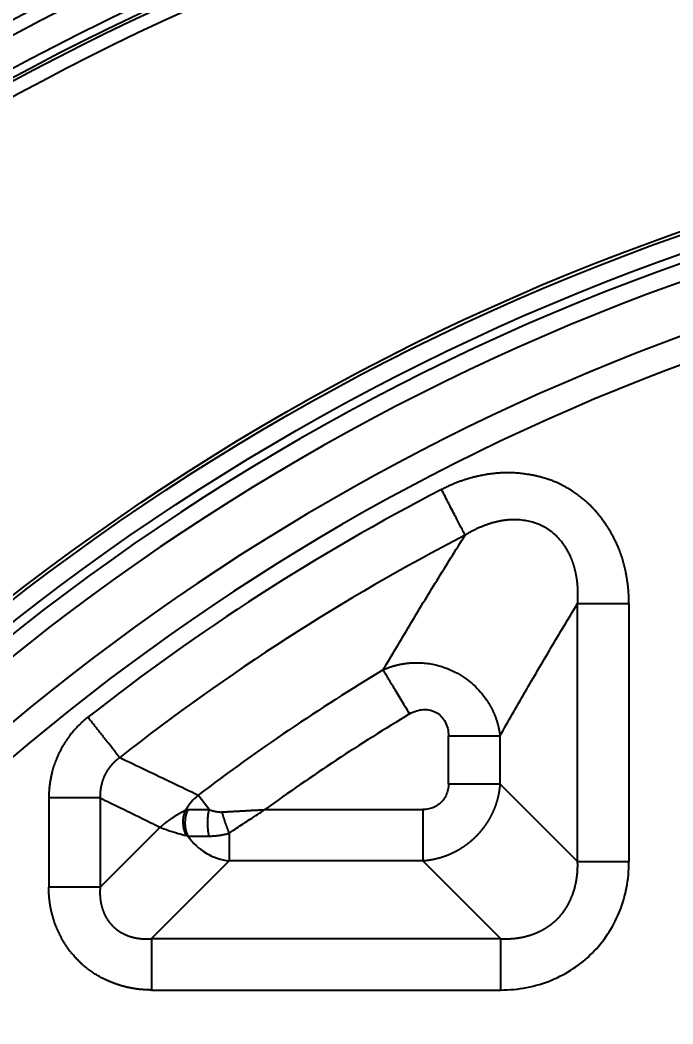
# Model space of a CAD drawing. Header units: millimetres. Extents: x -1286 to 291, y 5350 to 5880.
# Drawn here: x -1106.43 to -1082.28, y 5741.79 to 5778.93 of the extents above; entities that cross this region are included whole.
import ezdxf

# ---------------------------------------------------------------- set-up
doc = ezdxf.new("R2010")
doc.units = ezdxf.units.MM
doc.layers.add('dim', color=82, linetype='Continuous', lineweight=9)
doc.layers.add('粗实线层', color=7, linetype='Continuous', lineweight=35)
doc.dimstyles.new('ISO-25', dxfattribs={"dimscale": 1.5, "dimtxt": 2.5, "dimasz": 2.5, "dimexe": 1.25, "dimexo": 0.625, "dimtad": 1, "dimtxsty": 'Standard', "dimcen": 2.5, "dimadec": 0, "dimazin": 0, "dimtfac": 1, "dimtmove": 0, "dimatfit": 3, "dimfxl": 0, "dimarcsym": 0})

# ---------------------------------------------------------------- blocks, each defined once
blk = doc.blocks.new('*D39')
at = {"layer": 'Defpoints', "color": 0, "lineweight": 18, "transparency": 16777216}
for p in [(-981.514, 5754.075), (-1136.803, 5623.235)]:
    blk.add_point(p, dxfattribs=at)
at = {"layer": 'dim', "color": 0, "lineweight": -2, "transparency": 16777216}
for p, q in [((-931.597, 5796.133), (-979.219, 5756.008)), ((-1136.803, 5623.235), (-981.514, 5754.075)), ((-1139.097, 5621.302), (-1141.391, 5619.369))]:
    blk.add_line(p, q, dxfattribs=at)
at = {"layer": 'dim', "color": 0, "lineweight": 18, "transparency": 16777216}
for points in [[(-979.542, 5756.391), (-978.897, 5755.626), (-981.514, 5754.075)], [(-1139.419, 5621.684), (-1138.775, 5620.92), (-1136.803, 5623.235)]]:
    blk.add_solid(points, dxfattribs=at)
at = {"layer": 'dim', "color": 0, "lineweight": 18, "transparency": 16777216, "insert": (-942.427, 5790.849), "char_height": 3.75, "attachment_point": 5, "rotation": 40.1161}
blk.add_mtext('∅203,06', dxfattribs=at)

msp = doc.modelspace()

# ---------------------------------------------------------------- linework, layer by layer
at = {"layer": '粗实线层', "lineweight": 25}
for p, q in [((-1085.805, 5747.801), (-1085.805, 5757.345)), ((-1083.905, 5757.345), (-1083.905, 5747.8)), ((-1090.579, 5752.45), (-1088.678, 5752.45)), ((-1090.579, 5750.673), (-1090.579, 5752.45)), ((-1088.678, 5752.45), (-1088.678, 5750.673)), ((-1088.678, 5750.673), (-1085.805, 5747.801)), ((-1105.365, 5750.156), (-1105.365, 5746.85)), ((-1103.464, 5750.156), (-1103.464, 5746.85)), ((-1099.432, 5749.723), (-1099.839, 5750.26)), ((-1100.22, 5749.723), (-1099.432, 5749.723)), ((-1097.372, 5749.723), (-1091.529, 5749.723)), ((-1101.245, 5749.07), (-1103.464, 5746.85)), ((-1100.22, 5748.746), (-1099.432, 5748.746)), ((-1098.691, 5748.855), (-1098.691, 5747.823)), ((-1098.691, 5747.823), (-1101.564, 5744.95)), ((-1091.529, 5747.823), (-1098.691, 5747.823)), ((-1091.529, 5747.823), (-1088.656, 5744.95)), ((-1101.564, 5744.95), (-1088.656, 5744.95)), ((-1101.564, 5743.049), (-1088.656, 5743.049))]:
    msp.add_line(p, q, dxfattribs=at)
for radius in [87.342, 87.216, 86.564]:
    msp.add_circle((-1053.128, 5688.655), radius, dxfattribs=at)
for centre, radius, start, end in [((-1059.158, 5688.655), 102.402, 14.30847, 151.42209), ((-1059.158, 5688.655), 102.401, 14.30847, 151.42209), ((-1059.158, 5688.655), 102.032, 6.18953, 168.43129), ((-1059.158, 5688.655), 101.531, 6.18953, 168.40811), ((-1059.158, 5688.655), 100.442, 20.91041, 168.28064), ((-1059.158, 5688.655), 100.141, 20.91041, 168.28065), ((-1059.158, 5688.655), 100.022, 21.11656, 168.26666), ((-1059.158, 5688.655), 99.521, 21.13618, 168.17064), ((-1053.128, 5688.655), 86.224, 90.08059, 179.91941), ((-1053.128, 5688.655), 85.581, 90.90297, 179.09703), ((-1053.128, 5688.655), 83.696, 92.22396, 178.03204), ((-1053.128, 5688.655), 82.706, 92.58039, 177.41961), ((-1053.128, 5688.655), 82.085, 117.34893, 128.22237), ((-1053.128, 5688.655), 80.184, 117.34892, 128.2224), ((-1053.128, 5688.655), 77.311, 121.04541, 127.1705), ((-1053.128, 5688.655), 75.411, 121.04547, 125.92336)]:
    msp.add_arc(centre, radius, start, end, dxfattribs=at)
for centre, major_axis, ratio, start_param, end_param in [((-1098.691, 5748.746), (-0.894, -1.8), 0.933392, 4.278251, 4.634993), ((-1099.456, 5749.234), (0, -1.005), 0.870881, 4.204556, 5.220227), ((-1098.691, 5749.723), (1.421, -1.421), 0.89907, 4.516915, 5.44469)]:
    msp.add_ellipse(centre, major_axis=major_axis, ratio=ratio, start_param=start_param, end_param=end_param, dxfattribs=at)
for points, degree, knots in [([(-1083.905, 5757.345), (-1083.905, 5757.357), (-1083.905, 5757.381), (-1083.905, 5757.418), (-1083.906, 5757.454), (-1083.907, 5757.49), (-1083.907, 5757.526), (-1083.909, 5757.562), (-1083.91, 5757.597), (-1083.912, 5757.633), (-1083.913, 5757.668), (-1083.916, 5757.703), (-1083.918, 5757.738), (-1083.92, 5757.773), (-1083.923, 5757.807), (-1083.926, 5757.842), (-1083.929, 5757.876), (-1083.932, 5757.91), (-1083.935, 5757.944), (-1083.939, 5757.978), (-1083.942, 5758.011), (-1083.946, 5758.045), (-1083.95, 5758.078), (-1083.955, 5758.111), (-1083.959, 5758.144), (-1083.964, 5758.177), (-1083.969, 5758.209), (-1083.974, 5758.242), (-1083.979, 5758.274), (-1083.984, 5758.306), (-1083.99, 5758.338), (-1083.995, 5758.37), (-1084.001, 5758.401), (-1084.007, 5758.432), (-1084.013, 5758.463), (-1084.019, 5758.494), (-1084.037, 5758.578), (-1084.068, 5758.715), (-1084.119, 5758.904), (-1084.177, 5759.093), (-1084.24, 5759.273), (-1084.306, 5759.439), (-1084.37, 5759.586), (-1084.432, 5759.716), (-1084.491, 5759.83), (-1084.539, 5759.92), (-1084.579, 5759.991), (-1084.611, 5760.045), (-1084.639, 5760.092), (-1084.665, 5760.132), (-1084.686, 5760.166), (-1084.719, 5760.216), (-1084.763, 5760.283), (-1084.822, 5760.368), (-1084.89, 5760.461), (-1084.969, 5760.566), (-1085.052, 5760.668), (-1085.142, 5760.774), (-1085.221, 5760.861), (-1085.299, 5760.941), (-1085.359, 5761), (-1085.421, 5761.06), (-1085.486, 5761.119), (-1085.553, 5761.178), (-1085.622, 5761.236), (-1085.694, 5761.293), (-1085.767, 5761.35), (-1085.844, 5761.406), (-1085.922, 5761.46), (-1086.004, 5761.514), (-1086.079, 5761.561), (-1086.15, 5761.603), (-1086.218, 5761.643), (-1086.295, 5761.685), (-1086.381, 5761.729), (-1086.474, 5761.775), (-1086.591, 5761.828), (-1086.721, 5761.881), (-1086.858, 5761.931), (-1086.977, 5761.97), (-1087.074, 5761.999), (-1087.152, 5762.021), (-1087.217, 5762.038), (-1087.28, 5762.054), (-1087.341, 5762.068), (-1087.4, 5762.08), (-1087.457, 5762.092), (-1087.512, 5762.102), (-1087.564, 5762.112), (-1087.615, 5762.12), (-1087.701, 5762.134), (-1087.834, 5762.153), (-1088.029, 5762.173), (-1088.228, 5762.184), (-1088.421, 5762.186), (-1088.596, 5762.181), (-1088.771, 5762.17), (-1088.946, 5762.153), (-1089.12, 5762.129), (-1089.294, 5762.1), (-1089.427, 5762.073), (-1089.521, 5762.052), (-1089.576, 5762.039), (-1089.632, 5762.025), (-1089.689, 5762.01), (-1089.746, 5761.995), (-1089.805, 5761.978), (-1089.864, 5761.961), (-1089.924, 5761.942), (-1089.985, 5761.923), (-1090.047, 5761.903), (-1090.109, 5761.881), (-1090.173, 5761.858), (-1090.237, 5761.835), (-1090.301, 5761.81), (-1090.366, 5761.783), (-1090.432, 5761.756), (-1090.499, 5761.728), (-1090.566, 5761.698), (-1090.633, 5761.667), (-1090.701, 5761.634), (-1090.77, 5761.6), (-1090.816, 5761.577), (-1090.839, 5761.565)], 3, [0, 0, 0, 0, 0.003674, 0.007333, 0.010977, 0.014606, 0.018221, 0.021821, 0.025406, 0.028976, 0.032531, 0.036071, 0.039597, 0.043107, 0.046602, 0.050083, 0.053548, 0.056999, 0.060434, 0.063854, 0.06726, 0.07065, 0.074026, 0.077387, 0.080732, 0.084063, 0.087379, 0.09068, 0.093966, 0.097237, 0.100493, 0.103734, 0.10696, 0.11017, 0.113366, 0.116546, 0.119711, 0.139246, 0.158943, 0.178804, 0.198835, 0.216653, 0.232828, 0.247348, 0.260207, 0.271401, 0.278419, 0.284697, 0.290234, 0.295029, 0.299082, 0.302392, 0.313085, 0.323432, 0.333431, 0.347987, 0.363109, 0.373343, 0.389995, 0.398401, 0.406946, 0.41563, 0.424454, 0.433418, 0.442521, 0.451762, 0.461141, 0.470657, 0.48031, 0.490098, 0.500021, 0.50714, 0.515111, 0.523934, 0.53361, 0.544137, 0.555514, 0.572088, 0.586712, 0.599388, 0.610118, 0.617127, 0.623904, 0.630449, 0.636762, 0.642845, 0.648696, 0.654318, 0.659708, 0.664869, 0.6698, 0.685963, 0.705636, 0.728797, 0.746355, 0.763955, 0.781598, 0.799282, 0.817001, 0.83475, 0.852533, 0.858117, 0.863808, 0.869606, 0.875512, 0.881524, 0.887644, 0.893872, 0.900206, 0.906647, 0.913195, 0.919849, 0.926609, 0.933475, 0.940447, 0.947523, 0.954705, 0.961992, 0.969384, 0.97688, 0.984482, 0.992189, 1, 1, 1, 1]), ([(-1089.966, 5759.877), (-1089.981, 5759.907), (-1090, 5759.944), (-1090.045, 5760.03), (-1090.07, 5760.079), (-1090.127, 5760.19), (-1090.159, 5760.251), (-1090.227, 5760.382), (-1090.264, 5760.453), (-1090.341, 5760.603), (-1090.382, 5760.683), (-1090.468, 5760.847), (-1090.512, 5760.933), (-1090.603, 5761.109), (-1090.649, 5761.199), (-1090.743, 5761.381), (-1090.791, 5761.473), (-1090.839, 5761.565)], 3, [0, 0, 0, 0, 0.125, 0.125, 0.25, 0.25, 0.375, 0.375, 0.5, 0.5, 0.625, 0.625, 0.75, 0.75, 0.875, 0.875, 1, 1, 1, 1]), ([(-1085.805, 5757.345), (-1085.804, 5757.356), (-1085.803, 5757.378), (-1085.801, 5757.411), (-1085.799, 5757.443), (-1085.797, 5757.476), (-1085.795, 5757.508), (-1085.794, 5757.541), (-1085.793, 5757.573), (-1085.793, 5757.605), (-1085.792, 5757.636), (-1085.792, 5757.668), (-1085.792, 5757.699), (-1085.792, 5757.731), (-1085.792, 5757.762), (-1085.793, 5757.793), (-1085.794, 5757.823), (-1085.795, 5757.854), (-1085.796, 5757.884), (-1085.798, 5757.914), (-1085.8, 5757.944), (-1085.802, 5757.974), (-1085.804, 5758.004), (-1085.806, 5758.033), (-1085.809, 5758.062), (-1085.812, 5758.091), (-1085.815, 5758.12), (-1085.818, 5758.148), (-1085.821, 5758.177), (-1085.825, 5758.205), (-1085.829, 5758.233), (-1085.833, 5758.26), (-1085.837, 5758.288), (-1085.841, 5758.315), (-1085.846, 5758.342), (-1085.85, 5758.369), (-1085.855, 5758.395), (-1085.86, 5758.421), (-1085.865, 5758.448), (-1085.871, 5758.473), (-1085.876, 5758.499), (-1085.882, 5758.524), (-1085.887, 5758.549), (-1085.893, 5758.574), (-1085.899, 5758.599), (-1085.905, 5758.623), (-1085.912, 5758.647), (-1085.918, 5758.671), (-1085.925, 5758.694), (-1085.931, 5758.718), (-1085.938, 5758.741), (-1085.945, 5758.763), (-1085.952, 5758.786), (-1085.959, 5758.808), (-1085.966, 5758.83), (-1085.974, 5758.852), (-1085.981, 5758.874), (-1085.988, 5758.895), (-1085.996, 5758.916), (-1086.004, 5758.936), (-1086.011, 5758.957), (-1086.019, 5758.977), (-1086.027, 5758.997), (-1086.035, 5759.016), (-1086.043, 5759.036), (-1086.051, 5759.055), (-1086.059, 5759.074), (-1086.083, 5759.127), (-1086.125, 5759.214), (-1086.188, 5759.331), (-1086.257, 5759.442), (-1086.33, 5759.549), (-1086.408, 5759.65), (-1086.491, 5759.745), (-1086.577, 5759.835), (-1086.667, 5759.918), (-1086.761, 5759.996), (-1086.858, 5760.067), (-1086.986, 5760.15), (-1087.151, 5760.238), (-1087.359, 5760.323), (-1087.579, 5760.387), (-1087.81, 5760.43), (-1088.05, 5760.451), (-1088.226, 5760.449), (-1088.336, 5760.442), (-1088.377, 5760.439), (-1088.42, 5760.434), (-1088.463, 5760.43), (-1088.507, 5760.424), (-1088.552, 5760.418), (-1088.597, 5760.411), (-1088.643, 5760.402), (-1088.69, 5760.394), (-1088.738, 5760.384), (-1088.786, 5760.373), (-1088.835, 5760.362), (-1088.885, 5760.349), (-1088.935, 5760.336), (-1088.986, 5760.321), (-1089.037, 5760.306), (-1089.089, 5760.289), (-1089.141, 5760.272), (-1089.194, 5760.253), (-1089.247, 5760.233), (-1089.301, 5760.213), (-1089.355, 5760.191), (-1089.409, 5760.168), (-1089.464, 5760.144), (-1089.519, 5760.119), (-1089.574, 5760.093), (-1089.63, 5760.065), (-1089.685, 5760.037), (-1089.741, 5760.007), (-1089.797, 5759.977), (-1089.853, 5759.945), (-1089.91, 5759.911), (-1089.947, 5759.889), (-1089.966, 5759.877)], 3, [0, 0, 0, 0, 0.005276, 0.010526, 0.015749, 0.020945, 0.026114, 0.031255, 0.036369, 0.041455, 0.046514, 0.051544, 0.056545, 0.061519, 0.066463, 0.071379, 0.076266, 0.081123, 0.085951, 0.09075, 0.095518, 0.100257, 0.104965, 0.109643, 0.114291, 0.118908, 0.123494, 0.128049, 0.132572, 0.137065, 0.141525, 0.145954, 0.150351, 0.154715, 0.159048, 0.163348, 0.167615, 0.171849, 0.176051, 0.18022, 0.184355, 0.188457, 0.192525, 0.196559, 0.20056, 0.204527, 0.208459, 0.212358, 0.216221, 0.220051, 0.223846, 0.227606, 0.231331, 0.235021, 0.238676, 0.242296, 0.24588, 0.249429, 0.252943, 0.256421, 0.259864, 0.26327, 0.266641, 0.269976, 0.273275, 0.276538, 0.279766, 0.282957, 0.304118, 0.324956, 0.345481, 0.365705, 0.385639, 0.405298, 0.424695, 0.443846, 0.462768, 0.48148, 0.500004, 0.533999, 0.568759, 0.604397, 0.64101, 0.678679, 0.717472, 0.723902, 0.730473, 0.737186, 0.744039, 0.751033, 0.758165, 0.765437, 0.772848, 0.780396, 0.78808, 0.7959, 0.803856, 0.811945, 0.820167, 0.828521, 0.837006, 0.84562, 0.854362, 0.863232, 0.872227, 0.881347, 0.89059, 0.899955, 0.909441, 0.919045, 0.928767, 0.938606, 0.948559, 0.958626, 0.968805, 0.979095, 0.989493, 1, 1, 1, 1]), ([(-1092.999, 5754.892), (-1092.675, 5755.445), (-1092.019, 5756.55), (-1091.009, 5758.21), (-1090.316, 5759.321), (-1089.966, 5759.877)], 3, [0, 0, 0, 0, 0.333331, 0.666666, 1, 1, 1, 1]), ([(-1092.999, 5754.892), (-1092.992, 5754.896), (-1092.977, 5754.903), (-1092.954, 5754.913), (-1092.931, 5754.923), (-1092.909, 5754.932), (-1092.886, 5754.941), (-1092.863, 5754.951), (-1092.841, 5754.96), (-1092.818, 5754.968), (-1092.795, 5754.977), (-1092.772, 5754.985), (-1092.75, 5754.993), (-1092.727, 5755.001), (-1092.704, 5755.009), (-1092.681, 5755.016), (-1092.659, 5755.023), (-1092.636, 5755.03), (-1092.613, 5755.037), (-1092.59, 5755.044), (-1092.568, 5755.05), (-1092.545, 5755.056), (-1092.522, 5755.062), (-1092.5, 5755.068), (-1092.477, 5755.074), (-1092.455, 5755.079), (-1092.432, 5755.084), (-1092.41, 5755.089), (-1092.388, 5755.094), (-1092.365, 5755.099), (-1092.343, 5755.103), (-1092.321, 5755.107), (-1092.299, 5755.111), (-1092.277, 5755.115), (-1092.255, 5755.119), (-1092.233, 5755.123), (-1092.212, 5755.126), (-1092.19, 5755.129), (-1092.169, 5755.132), (-1092.147, 5755.135), (-1092.126, 5755.138), (-1092.105, 5755.14), (-1092.084, 5755.142), (-1092.063, 5755.145), (-1092.042, 5755.147), (-1092.021, 5755.148), (-1092.001, 5755.15), (-1091.98, 5755.152), (-1091.96, 5755.153), (-1091.94, 5755.154), (-1091.919, 5755.155), (-1091.899, 5755.156), (-1091.88, 5755.157), (-1091.86, 5755.158), (-1091.841, 5755.159), (-1091.821, 5755.159), (-1091.802, 5755.159), (-1091.783, 5755.159), (-1091.764, 5755.16), (-1091.745, 5755.16), (-1091.727, 5755.159), (-1091.708, 5755.159), (-1091.69, 5755.159), (-1091.672, 5755.158), (-1091.654, 5755.158), (-1091.636, 5755.157), (-1091.619, 5755.156), (-1091.526, 5755.152), (-1091.358, 5755.136), (-1091.117, 5755.094), (-1090.881, 5755.034), (-1090.653, 5754.956), (-1090.435, 5754.863), (-1090.191, 5754.738), (-1089.926, 5754.567), (-1089.647, 5754.34), (-1089.392, 5754.078), (-1089.236, 5753.875), (-1089.155, 5753.754), (-1089.135, 5753.723), (-1089.115, 5753.692), (-1089.096, 5753.66), (-1089.076, 5753.628), (-1089.057, 5753.595), (-1089.037, 5753.56), (-1089.018, 5753.526), (-1088.999, 5753.49), (-1088.98, 5753.454), (-1088.962, 5753.417), (-1088.944, 5753.379), (-1088.926, 5753.34), (-1088.909, 5753.301), (-1088.891, 5753.261), (-1088.875, 5753.221), (-1088.858, 5753.18), (-1088.843, 5753.138), (-1088.827, 5753.096), (-1088.812, 5753.053), (-1088.798, 5753.009), (-1088.784, 5752.965), (-1088.771, 5752.921), (-1088.759, 5752.875), (-1088.747, 5752.83), (-1088.736, 5752.784), (-1088.725, 5752.737), (-1088.716, 5752.69), (-1088.707, 5752.643), (-1088.698, 5752.595), (-1088.691, 5752.547), (-1088.684, 5752.499), (-1088.68, 5752.466), (-1088.678, 5752.45)], 3, [0, 0, 0, 0, 0.004428, 0.008845, 0.013251, 0.017646, 0.022029, 0.026399, 0.030757, 0.035101, 0.039432, 0.04375, 0.048053, 0.052341, 0.056614, 0.060872, 0.065115, 0.069341, 0.07355, 0.077743, 0.081919, 0.086077, 0.090217, 0.094338, 0.098441, 0.102525, 0.10659, 0.110634, 0.114659, 0.118664, 0.122647, 0.12661, 0.130551, 0.13447, 0.138367, 0.142242, 0.146094, 0.149924, 0.15373, 0.157512, 0.16127, 0.165004, 0.168714, 0.172399, 0.176058, 0.179693, 0.183301, 0.186884, 0.190441, 0.193971, 0.197474, 0.200951, 0.2044, 0.207822, 0.211216, 0.214583, 0.217921, 0.22123, 0.224511, 0.227764, 0.230987, 0.234181, 0.237345, 0.24048, 0.243585, 0.24666, 0.249704, 0.252718, 0.295001, 0.337049, 0.378712, 0.419846, 0.460316, 0.499999, 0.559739, 0.62116, 0.683816, 0.747213, 0.753359, 0.75962, 0.765995, 0.772482, 0.779079, 0.785785, 0.792599, 0.799517, 0.806538, 0.813661, 0.820883, 0.828202, 0.835616, 0.843123, 0.85072, 0.858405, 0.866176, 0.87403, 0.881965, 0.889978, 0.898066, 0.906227, 0.914458, 0.922756, 0.931119, 0.939544, 0.948027, 0.956567, 0.965159, 0.973802, 0.982491, 0.991225, 1, 1, 1, 1]), ([(-1092.019, 5753.264), (-1092.073, 5753.353), (-1092.126, 5753.442), (-1092.232, 5753.618), (-1092.284, 5753.705), (-1092.386, 5753.874), (-1092.436, 5753.956), (-1092.531, 5754.115), (-1092.577, 5754.192), (-1092.665, 5754.337), (-1092.706, 5754.405), (-1092.782, 5754.532), (-1092.818, 5754.591), (-1092.882, 5754.697), (-1092.91, 5754.745), (-1092.96, 5754.828), (-1092.982, 5754.864), (-1092.999, 5754.892)], 3, [0, 0, 0, 0, 0.125, 0.125, 0.25, 0.25, 0.375, 0.375, 0.5, 0.5, 0.625, 0.625, 0.75, 0.75, 0.875, 0.875, 1, 1, 1, 1]), ([(-1103.915, 5753.142), (-1103.925, 5753.135), (-1103.947, 5753.117), (-1103.986, 5753.086), (-1104.03, 5753.05), (-1104.074, 5753.012), (-1104.11, 5752.98), (-1104.138, 5752.953), (-1104.163, 5752.93), (-1104.183, 5752.91), (-1104.202, 5752.892), (-1104.22, 5752.874), (-1104.244, 5752.85), (-1104.3, 5752.795), (-1104.384, 5752.706), (-1104.495, 5752.579), (-1104.593, 5752.457), (-1104.675, 5752.345), (-1104.74, 5752.249), (-1104.8, 5752.155), (-1104.854, 5752.064), (-1104.898, 5751.984), (-1104.943, 5751.901), (-1104.987, 5751.814), (-1105.034, 5751.714), (-1105.076, 5751.618), (-1105.115, 5751.519), (-1105.152, 5751.419), (-1105.185, 5751.321), (-1105.215, 5751.225), (-1105.245, 5751.115), (-1105.274, 5750.992), (-1105.297, 5750.878), (-1105.313, 5750.791), (-1105.323, 5750.726), (-1105.332, 5750.662), (-1105.34, 5750.598), (-1105.347, 5750.535), (-1105.352, 5750.471), (-1105.357, 5750.408), (-1105.36, 5750.345), (-1105.363, 5750.282), (-1105.364, 5750.219), (-1105.365, 5750.177), (-1105.365, 5750.156)], 3, [0, 0, 0, 0, 0.010566, 0.024988, 0.043269, 0.06062, 0.075281, 0.085119, 0.094955, 0.104791, 0.109964, 0.117473, 0.127317, 0.139499, 0.185931, 0.234785, 0.286064, 0.322632, 0.356309, 0.387091, 0.420345, 0.448, 0.466823, 0.502816, 0.533053, 0.56357, 0.594366, 0.625438, 0.656785, 0.685002, 0.713211, 0.756091, 0.79562, 0.814604, 0.833509, 0.852333, 0.871077, 0.889739, 0.90832, 0.926819, 0.945237, 0.963573, 0.981827, 1, 1, 1, 1]), ([(-1102.74, 5751.649), (-1102.745, 5751.645), (-1102.756, 5751.638), (-1102.772, 5751.625), (-1102.789, 5751.613), (-1102.805, 5751.601), (-1102.821, 5751.588), (-1102.836, 5751.575), (-1102.852, 5751.562), (-1102.868, 5751.549), (-1102.883, 5751.536), (-1102.898, 5751.522), (-1102.913, 5751.509), (-1102.928, 5751.495), (-1102.943, 5751.481), (-1102.957, 5751.467), (-1102.972, 5751.452), (-1102.986, 5751.438), (-1103, 5751.423), (-1103.014, 5751.408), (-1103.028, 5751.393), (-1103.041, 5751.378), (-1103.055, 5751.362), (-1103.068, 5751.347), (-1103.081, 5751.331), (-1103.094, 5751.315), (-1103.106, 5751.299), (-1103.119, 5751.283), (-1103.131, 5751.267), (-1103.143, 5751.25), (-1103.155, 5751.234), (-1103.167, 5751.217), (-1103.178, 5751.2), (-1103.189, 5751.183), (-1103.2, 5751.166), (-1103.211, 5751.148), (-1103.222, 5751.131), (-1103.232, 5751.113), (-1103.243, 5751.096), (-1103.253, 5751.078), (-1103.262, 5751.06), (-1103.272, 5751.042), (-1103.281, 5751.024), (-1103.29, 5751.005), (-1103.299, 5750.987), (-1103.308, 5750.968), (-1103.317, 5750.95), (-1103.325, 5750.931), (-1103.333, 5750.912), (-1103.341, 5750.894), (-1103.348, 5750.875), (-1103.356, 5750.855), (-1103.363, 5750.836), (-1103.37, 5750.817), (-1103.376, 5750.798), (-1103.383, 5750.778), (-1103.389, 5750.759), (-1103.395, 5750.739), (-1103.4, 5750.72), (-1103.406, 5750.7), (-1103.411, 5750.68), (-1103.416, 5750.661), (-1103.421, 5750.641), (-1103.425, 5750.621), (-1103.43, 5750.601), (-1103.434, 5750.581), (-1103.438, 5750.561), (-1103.441, 5750.541), (-1103.445, 5750.521), (-1103.448, 5750.501), (-1103.45, 5750.481), (-1103.453, 5750.46), (-1103.455, 5750.44), (-1103.458, 5750.42), (-1103.46, 5750.4), (-1103.461, 5750.379), (-1103.463, 5750.359), (-1103.464, 5750.339), (-1103.465, 5750.319), (-1103.466, 5750.298), (-1103.466, 5750.278), (-1103.466, 5750.258), (-1103.466, 5750.237), (-1103.466, 5750.217), (-1103.466, 5750.197), (-1103.465, 5750.177), (-1103.465, 5750.163), (-1103.464, 5750.156)], 3, [0, 0, 0, 0, 0.011791, 0.023579, 0.035365, 0.047149, 0.05893, 0.07071, 0.082487, 0.094263, 0.106038, 0.117811, 0.129583, 0.141353, 0.153123, 0.164892, 0.17666, 0.188427, 0.200194, 0.21196, 0.223725, 0.23549, 0.247255, 0.259019, 0.270783, 0.282547, 0.29431, 0.306073, 0.317837, 0.3296, 0.341363, 0.353125, 0.364888, 0.376651, 0.388413, 0.400176, 0.411938, 0.4237, 0.435462, 0.447224, 0.458986, 0.470748, 0.48251, 0.494271, 0.506033, 0.517794, 0.529555, 0.541315, 0.553076, 0.564836, 0.576596, 0.588356, 0.600115, 0.611875, 0.623634, 0.635392, 0.647151, 0.658909, 0.670667, 0.682425, 0.694183, 0.70594, 0.717697, 0.729455, 0.741212, 0.752969, 0.764726, 0.776483, 0.78824, 0.799998, 0.811755, 0.823513, 0.835272, 0.847031, 0.85879, 0.870551, 0.882312, 0.894074, 0.905837, 0.917602, 0.929367, 0.941135, 0.952904, 0.964675, 0.976447, 0.988223, 1, 1, 1, 1]), ([(-1088.678, 5750.673), (-1088.679, 5750.664), (-1088.68, 5750.646), (-1088.682, 5750.62), (-1088.685, 5750.593), (-1088.688, 5750.566), (-1088.691, 5750.539), (-1088.694, 5750.512), (-1088.697, 5750.485), (-1088.701, 5750.458), (-1088.705, 5750.431), (-1088.709, 5750.405), (-1088.713, 5750.378), (-1088.718, 5750.351), (-1088.723, 5750.324), (-1088.728, 5750.298), (-1088.733, 5750.271), (-1088.739, 5750.245), (-1088.745, 5750.218), (-1088.751, 5750.192), (-1088.757, 5750.165), (-1088.764, 5750.139), (-1088.771, 5750.113), (-1088.778, 5750.086), (-1088.785, 5750.06), (-1088.793, 5750.034), (-1088.801, 5750.008), (-1088.809, 5749.982), (-1088.817, 5749.956), (-1088.825, 5749.93), (-1088.834, 5749.904), (-1088.843, 5749.879), (-1088.852, 5749.853), (-1088.861, 5749.828), (-1088.871, 5749.802), (-1088.881, 5749.777), (-1088.891, 5749.751), (-1088.901, 5749.726), (-1088.912, 5749.701), (-1088.923, 5749.676), (-1088.934, 5749.651), (-1088.945, 5749.626), (-1088.956, 5749.601), (-1088.968, 5749.577), (-1088.98, 5749.552), (-1088.992, 5749.527), (-1089.004, 5749.503), (-1089.017, 5749.479), (-1089.03, 5749.455), (-1089.043, 5749.431), (-1089.056, 5749.407), (-1089.069, 5749.383), (-1089.083, 5749.359), (-1089.097, 5749.336), (-1089.111, 5749.312), (-1089.125, 5749.289), (-1089.14, 5749.265), (-1089.154, 5749.242), (-1089.169, 5749.219), (-1089.184, 5749.197), (-1089.199, 5749.174), (-1089.215, 5749.151), (-1089.231, 5749.129), (-1089.246, 5749.106), (-1089.263, 5749.084), (-1089.279, 5749.062), (-1089.295, 5749.04), (-1089.312, 5749.019), (-1089.329, 5748.997), (-1089.346, 5748.975), (-1089.363, 5748.954), (-1089.38, 5748.933), (-1089.398, 5748.912), (-1089.416, 5748.891), (-1089.434, 5748.87), (-1089.452, 5748.85), (-1089.47, 5748.829), (-1089.489, 5748.809), (-1089.508, 5748.789), (-1089.526, 5748.769), (-1089.545, 5748.75), (-1089.565, 5748.73), (-1089.584, 5748.711), (-1089.604, 5748.691), (-1089.623, 5748.672), (-1089.643, 5748.653), (-1089.663, 5748.635), (-1089.684, 5748.616), (-1089.704, 5748.598), (-1089.724, 5748.58), (-1089.745, 5748.562), (-1089.766, 5748.544), (-1089.787, 5748.526), (-1089.808, 5748.509), (-1089.829, 5748.491), (-1089.851, 5748.474), (-1089.873, 5748.458), (-1089.894, 5748.441), (-1089.916, 5748.424), (-1089.938, 5748.408), (-1089.96, 5748.392), (-1089.983, 5748.376), (-1090.005, 5748.36), (-1090.028, 5748.345), (-1090.051, 5748.33), (-1090.073, 5748.315), (-1090.096, 5748.3), (-1090.12, 5748.285), (-1090.143, 5748.27), (-1090.166, 5748.256), (-1090.19, 5748.242), (-1090.213, 5748.228), (-1090.237, 5748.215), (-1090.261, 5748.201), (-1090.285, 5748.188), (-1090.309, 5748.175), (-1090.333, 5748.162), (-1090.357, 5748.15), (-1090.382, 5748.137), (-1090.406, 5748.125), (-1090.431, 5748.113), (-1090.455, 5748.102), (-1090.48, 5748.09), (-1090.505, 5748.079), (-1090.53, 5748.068), (-1090.555, 5748.057), (-1090.58, 5748.046), (-1090.606, 5748.036), (-1090.631, 5748.026), (-1090.656, 5748.016), (-1090.682, 5748.006), (-1090.708, 5747.997), (-1090.733, 5747.988), (-1090.759, 5747.979), (-1090.785, 5747.97), (-1090.811, 5747.962), (-1090.837, 5747.953), (-1090.863, 5747.945), (-1090.889, 5747.937), (-1090.915, 5747.93), (-1090.941, 5747.923), (-1090.967, 5747.915), (-1090.994, 5747.909), (-1091.02, 5747.902), (-1091.047, 5747.896), (-1091.073, 5747.89), (-1091.1, 5747.884), (-1091.126, 5747.878), (-1091.153, 5747.873), (-1091.179, 5747.867), (-1091.206, 5747.863), (-1091.233, 5747.858), (-1091.26, 5747.853), (-1091.287, 5747.849), (-1091.313, 5747.845), (-1091.34, 5747.842), (-1091.367, 5747.838), (-1091.394, 5747.835), (-1091.421, 5747.832), (-1091.448, 5747.829), (-1091.475, 5747.827), (-1091.502, 5747.825), (-1091.52, 5747.823), (-1091.529, 5747.823)], 3, [0, 0, 0, 0, 0.006229, 0.012458, 0.018686, 0.024913, 0.031139, 0.037364, 0.043589, 0.049813, 0.056036, 0.062258, 0.06848, 0.074701, 0.080921, 0.087141, 0.09336, 0.099578, 0.105795, 0.112012, 0.118229, 0.124444, 0.130659, 0.136874, 0.143088, 0.149301, 0.155514, 0.161726, 0.167937, 0.174148, 0.180359, 0.186569, 0.192778, 0.198988, 0.205196, 0.211404, 0.217612, 0.223819, 0.230026, 0.236232, 0.242438, 0.248644, 0.254849, 0.261054, 0.267258, 0.273462, 0.279666, 0.285869, 0.292072, 0.298275, 0.304478, 0.31068, 0.316882, 0.323083, 0.329285, 0.335486, 0.341687, 0.347888, 0.354088, 0.360289, 0.366489, 0.372689, 0.378888, 0.385088, 0.391288, 0.397487, 0.403686, 0.409886, 0.416085, 0.422284, 0.428483, 0.434681, 0.44088, 0.447079, 0.453278, 0.459477, 0.465675, 0.471874, 0.478073, 0.484272, 0.49047, 0.496669, 0.502868, 0.509067, 0.515267, 0.521466, 0.527665, 0.533865, 0.540064, 0.546264, 0.552464, 0.558664, 0.564864, 0.571065, 0.577265, 0.583466, 0.589667, 0.595869, 0.60207, 0.608272, 0.614474, 0.620676, 0.626879, 0.633082, 0.639285, 0.645489, 0.651693, 0.657897, 0.664102, 0.670307, 0.676512, 0.682718, 0.688924, 0.695131, 0.701338, 0.707546, 0.713754, 0.719962, 0.726171, 0.73238, 0.73859, 0.7448, 0.751011, 0.757223, 0.763435, 0.769647, 0.77586, 0.782074, 0.788288, 0.794503, 0.800718, 0.806934, 0.813151, 0.819368, 0.825586, 0.831805, 0.838024, 0.844244, 0.850465, 0.856686, 0.862909, 0.869131, 0.875355, 0.881579, 0.887804, 0.89403, 0.900257, 0.906484, 0.912713, 0.918942, 0.925172, 0.931403, 0.937634, 0.943867, 0.9501, 0.956334, 0.96257, 0.968806, 0.975043, 0.981281, 0.987519, 0.993759, 1, 1, 1, 1]), ([(-1090.579, 5750.673), (-1090.475, 5750.673), (-1090.371, 5750.673), (-1090.166, 5750.673), (-1090.065, 5750.673), (-1089.867, 5750.673), (-1089.771, 5750.673), (-1089.585, 5750.673), (-1089.496, 5750.673), (-1089.327, 5750.673), (-1089.247, 5750.673), (-1089.099, 5750.673), (-1089.03, 5750.673), (-1088.906, 5750.673), (-1088.851, 5750.673), (-1088.753, 5750.673), (-1088.712, 5750.673), (-1088.678, 5750.673)], 3, [0, 0, 0, 0, 0.125, 0.125, 0.25, 0.25, 0.375, 0.375, 0.5, 0.5, 0.625, 0.625, 0.75, 0.75, 0.875, 0.875, 1, 1, 1, 1]), ([(-1103.464, 5750.156), (-1103.498, 5750.156), (-1103.539, 5750.156), (-1103.636, 5750.156), (-1103.692, 5750.156), (-1103.816, 5750.156), (-1103.885, 5750.156), (-1104.033, 5750.156), (-1104.113, 5750.156), (-1104.282, 5750.156), (-1104.371, 5750.156), (-1104.557, 5750.156), (-1104.653, 5750.156), (-1104.851, 5750.156), (-1104.952, 5750.156), (-1105.157, 5750.156), (-1105.261, 5750.156), (-1105.365, 5750.156)], 3, [0, 0, 0, 0, 0.125, 0.125, 0.25, 0.25, 0.375, 0.375, 0.5, 0.5, 0.625, 0.625, 0.75, 0.75, 0.875, 0.875, 1, 1, 1, 1]), ([(-1101.245, 5749.07), (-1101.239, 5749.075), (-1101.228, 5749.085), (-1101.211, 5749.1), (-1101.194, 5749.116), (-1101.176, 5749.131), (-1101.158, 5749.147), (-1101.14, 5749.162), (-1101.122, 5749.178), (-1101.103, 5749.193), (-1101.084, 5749.209), (-1101.065, 5749.224), (-1101.045, 5749.24), (-1101.025, 5749.255), (-1101.005, 5749.271), (-1100.985, 5749.286), (-1100.964, 5749.302), (-1100.943, 5749.317), (-1100.922, 5749.333), (-1100.9, 5749.348), (-1100.878, 5749.364), (-1100.856, 5749.379), (-1100.834, 5749.394), (-1100.806, 5749.413), (-1100.772, 5749.436), (-1100.732, 5749.462), (-1100.691, 5749.488), (-1100.649, 5749.514), (-1100.607, 5749.54), (-1100.565, 5749.566), (-1100.521, 5749.592), (-1100.478, 5749.617), (-1100.433, 5749.643), (-1100.388, 5749.668), (-1100.343, 5749.693), (-1100.312, 5749.709), (-1100.297, 5749.717)], 3, [0, 0, 0, 0, 0.023466, 0.046956, 0.07047, 0.094007, 0.117567, 0.141149, 0.164755, 0.188383, 0.212032, 0.235704, 0.259396, 0.28311, 0.306845, 0.3306, 0.354376, 0.378171, 0.401986, 0.42582, 0.449673, 0.473544, 0.497434, 0.521342, 0.562559, 0.603537, 0.644277, 0.684777, 0.725036, 0.765053, 0.804826, 0.844356, 0.883639, 0.922675, 0.961462, 1, 1, 1, 1]), ([(-1100.297, 5749.717), (-1100.294, 5749.718), (-1100.287, 5749.719), (-1100.277, 5749.72), (-1100.266, 5749.721), (-1100.256, 5749.722), (-1100.244, 5749.723), (-1100.232, 5749.723), (-1100.224, 5749.723), (-1100.22, 5749.723)], 3, [0, 0, 0, 0, 0.132398, 0.268283, 0.407656, 0.550515, 0.69686, 0.846689, 1, 1, 1, 1]), ([(-1099.432, 5748.746), (-1099.449, 5748.82), (-1099.463, 5748.9), (-1099.481, 5749.064), (-1099.485, 5749.149), (-1099.485, 5749.32), (-1099.481, 5749.405), (-1099.463, 5749.569), (-1099.449, 5749.649), (-1099.432, 5749.723)], 3, [0, 0, 0, 0, 0.25, 0.25, 0.5, 0.5, 0.75, 0.75, 1, 1, 1, 1]), ([(-1099.432, 5749.723), (-1099.427, 5749.721), (-1099.416, 5749.718), (-1099.4, 5749.712), (-1099.385, 5749.707), (-1099.369, 5749.702), (-1099.353, 5749.697), (-1099.338, 5749.693), (-1099.322, 5749.688), (-1099.307, 5749.684), (-1099.292, 5749.68), (-1099.276, 5749.676), (-1099.261, 5749.672), (-1099.246, 5749.668), (-1099.231, 5749.664), (-1099.216, 5749.661), (-1099.201, 5749.658), (-1099.187, 5749.655), (-1099.172, 5749.652), (-1099.157, 5749.65), (-1099.143, 5749.647), (-1099.129, 5749.645), (-1099.114, 5749.643), (-1099.1, 5749.641), (-1099.086, 5749.64), (-1099.072, 5749.639), (-1099.058, 5749.637), (-1099.045, 5749.636), (-1099.031, 5749.636), (-1099.017, 5749.635), (-1099.004, 5749.635), (-1098.991, 5749.635), (-1098.977, 5749.635), (-1098.964, 5749.636), (-1098.956, 5749.636), (-1098.951, 5749.636)], 3, [0, 0, 0, 0, 0.036654, 0.072869, 0.108647, 0.143992, 0.178907, 0.213395, 0.247459, 0.281104, 0.314333, 0.34715, 0.37956, 0.411565, 0.443172, 0.474384, 0.505206, 0.535643, 0.565701, 0.595384, 0.624698, 0.653648, 0.682242, 0.710484, 0.738382, 0.765942, 0.793171, 0.820076, 0.846664, 0.872944, 0.898923, 0.924609, 0.950011, 0.975139, 1, 1, 1, 1]), ([(-1098.951, 5749.636), (-1098.939, 5749.637), (-1098.915, 5749.638), (-1098.878, 5749.64), (-1098.841, 5749.643), (-1098.804, 5749.645), (-1098.766, 5749.647), (-1098.727, 5749.649), (-1098.688, 5749.651), (-1098.648, 5749.654), (-1098.608, 5749.656), (-1098.568, 5749.658), (-1098.527, 5749.66), (-1098.486, 5749.663), (-1098.444, 5749.665), (-1098.401, 5749.667), (-1098.359, 5749.67), (-1098.315, 5749.672), (-1098.268, 5749.675), (-1098.215, 5749.678), (-1098.157, 5749.681), (-1098.097, 5749.684), (-1098.035, 5749.688), (-1097.97, 5749.691), (-1097.903, 5749.695), (-1097.834, 5749.699), (-1097.762, 5749.703), (-1097.688, 5749.707), (-1097.613, 5749.711), (-1097.534, 5749.715), (-1097.454, 5749.719), (-1097.4, 5749.722), (-1097.372, 5749.723)], 3, [0, 0, 0, 0, 0.023435, 0.047136, 0.071103, 0.095336, 0.119834, 0.144599, 0.16963, 0.194927, 0.220489, 0.246317, 0.272411, 0.298771, 0.325396, 0.352287, 0.379444, 0.406866, 0.434553, 0.469774, 0.506379, 0.544366, 0.583735, 0.624484, 0.666612, 0.710118, 0.755, 0.801256, 0.848886, 0.897888, 0.94826, 1, 1, 1, 1]), ([(-1098.691, 5748.855), (-1098.602, 5748.915), (-1098.345, 5749.086), (-1097.906, 5749.376), (-1097.554, 5749.605), (-1097.372, 5749.723)], 3, [0, 0, 0, 0, 0.207969, 0.591554, 1, 1, 1, 1]), ([(-1098.691, 5748.855), (-1098.715, 5748.915), (-1098.74, 5748.978), (-1098.788, 5749.109), (-1098.812, 5749.177), (-1098.858, 5749.313), (-1098.879, 5749.382), (-1098.918, 5749.513), (-1098.936, 5749.577), (-1098.951, 5749.636)], 3, [0, 0, 0, 0, 0.25, 0.25, 0.5, 0.5, 0.75, 0.75, 1, 1, 1, 1]), ([(-1101.245, 5749.07), (-1101.152, 5749.031), (-1100.95, 5748.955), (-1100.619, 5748.853), (-1100.381, 5748.79), (-1100.273, 5748.764)], 3, [0, 0, 0, 0, 0.380026, 0.736846, 1, 1, 1, 1]), ([(-1099.432, 5748.746), (-1099.425, 5748.746), (-1099.412, 5748.746), (-1099.392, 5748.746), (-1099.373, 5748.746), (-1099.353, 5748.747), (-1099.335, 5748.747), (-1099.317, 5748.748), (-1099.299, 5748.749), (-1099.281, 5748.75), (-1099.265, 5748.751), (-1099.248, 5748.752), (-1099.232, 5748.753), (-1099.217, 5748.754), (-1099.202, 5748.755), (-1099.187, 5748.756), (-1099.173, 5748.758), (-1099.159, 5748.759), (-1099.146, 5748.761), (-1099.134, 5748.762), (-1099.122, 5748.763), (-1099.11, 5748.765), (-1099.099, 5748.766), (-1099.088, 5748.768), (-1099.078, 5748.769), (-1099.069, 5748.77), (-1099.06, 5748.772), (-1099.052, 5748.773), (-1099.044, 5748.774), (-1099.036, 5748.775), (-1099.029, 5748.776), (-1099.023, 5748.777), (-1099.017, 5748.778), (-1099.012, 5748.779), (-1099.008, 5748.78), (-1099.003, 5748.781), (-1098.992, 5748.783), (-1098.972, 5748.786), (-1098.944, 5748.791), (-1098.915, 5748.797), (-1098.885, 5748.803), (-1098.855, 5748.81), (-1098.824, 5748.817), (-1098.791, 5748.825), (-1098.758, 5748.834), (-1098.725, 5748.844), (-1098.702, 5748.852), (-1098.691, 5748.855)], 3, [0, 0, 0, 0, 0.028299, 0.055953, 0.082958, 0.109312, 0.135012, 0.160055, 0.184439, 0.208159, 0.231213, 0.253599, 0.275313, 0.296351, 0.316712, 0.336391, 0.355387, 0.373695, 0.391313, 0.408238, 0.424465, 0.439993, 0.454817, 0.468936, 0.482348, 0.495049, 0.507037, 0.518312, 0.528869, 0.538709, 0.547829, 0.556228, 0.563904, 0.570856, 0.577083, 0.582584, 0.587359, 0.623631, 0.660975, 0.699404, 0.738929, 0.779567, 0.821335, 0.864254, 0.908342, 0.953593, 1, 1, 1, 1]), ([(-1088.656, 5744.95), (-1088.647, 5744.949), (-1088.629, 5744.948), (-1088.602, 5744.947), (-1088.576, 5744.946), (-1088.549, 5744.945), (-1088.522, 5744.944), (-1088.496, 5744.944), (-1088.469, 5744.944), (-1088.443, 5744.944), (-1088.416, 5744.944), (-1088.39, 5744.944), (-1088.364, 5744.945), (-1088.338, 5744.946), (-1088.312, 5744.947), (-1088.286, 5744.948), (-1088.26, 5744.95), (-1088.234, 5744.952), (-1088.208, 5744.954), (-1088.183, 5744.956), (-1088.157, 5744.958), (-1088.132, 5744.961), (-1088.107, 5744.963), (-1088.081, 5744.966), (-1088.056, 5744.97), (-1088.031, 5744.973), (-1088.006, 5744.977), (-1087.981, 5744.98), (-1087.956, 5744.984), (-1087.932, 5744.989), (-1087.907, 5744.993), (-1087.883, 5744.998), (-1087.858, 5745.002), (-1087.834, 5745.007), (-1087.81, 5745.013), (-1087.786, 5745.018), (-1087.762, 5745.023), (-1087.738, 5745.029), (-1087.714, 5745.035), (-1087.691, 5745.041), (-1087.667, 5745.048), (-1087.644, 5745.054), (-1087.621, 5745.061), (-1087.598, 5745.068), (-1087.574, 5745.075), (-1087.552, 5745.082), (-1087.529, 5745.09), (-1087.506, 5745.097), (-1087.484, 5745.105), (-1087.461, 5745.113), (-1087.439, 5745.121), (-1087.417, 5745.13), (-1087.394, 5745.138), (-1087.373, 5745.147), (-1087.351, 5745.156), (-1087.329, 5745.165), (-1087.307, 5745.174), (-1087.286, 5745.184), (-1087.265, 5745.193), (-1087.244, 5745.203), (-1087.223, 5745.213), (-1087.202, 5745.223), (-1087.181, 5745.233), (-1087.16, 5745.244), (-1087.14, 5745.254), (-1087.119, 5745.265), (-1087.099, 5745.276), (-1087.079, 5745.287), (-1087.059, 5745.298), (-1087.039, 5745.31), (-1087.02, 5745.321), (-1087, 5745.333), (-1086.981, 5745.345), (-1086.962, 5745.357), (-1086.943, 5745.369), (-1086.924, 5745.381), (-1086.905, 5745.394), (-1086.886, 5745.407), (-1086.868, 5745.419), (-1086.849, 5745.432), (-1086.831, 5745.445), (-1086.813, 5745.459), (-1086.795, 5745.472), (-1086.777, 5745.486), (-1086.76, 5745.499), (-1086.742, 5745.513), (-1086.725, 5745.527), (-1086.708, 5745.541), (-1086.691, 5745.555), (-1086.674, 5745.57), (-1086.657, 5745.584), (-1086.641, 5745.599), (-1086.624, 5745.614), (-1086.608, 5745.629), (-1086.592, 5745.644), (-1086.576, 5745.659), (-1086.561, 5745.674), (-1086.542, 5745.692), (-1086.522, 5745.713), (-1086.499, 5745.737), (-1086.476, 5745.762), (-1086.454, 5745.787), (-1086.431, 5745.813), (-1086.409, 5745.839), (-1086.387, 5745.866), (-1086.365, 5745.894), (-1086.343, 5745.922), (-1086.322, 5745.951), (-1086.301, 5745.981), (-1086.28, 5746.011), (-1086.259, 5746.042), (-1086.239, 5746.074), (-1086.218, 5746.106), (-1086.199, 5746.139), (-1086.179, 5746.172), (-1086.16, 5746.206), (-1086.141, 5746.241), (-1086.122, 5746.277), (-1086.104, 5746.313), (-1086.086, 5746.35), (-1086.069, 5746.387), (-1086.052, 5746.425), (-1086.035, 5746.464), (-1086.019, 5746.503), (-1086.003, 5746.543), (-1085.988, 5746.584), (-1085.973, 5746.625), (-1085.959, 5746.667), (-1085.945, 5746.71), (-1085.932, 5746.753), (-1085.919, 5746.797), (-1085.907, 5746.842), (-1085.895, 5746.887), (-1085.884, 5746.933), (-1085.874, 5746.979), (-1085.864, 5747.026), (-1085.855, 5747.074), (-1085.847, 5747.122), (-1085.839, 5747.171), (-1085.832, 5747.221), (-1085.825, 5747.271), (-1085.82, 5747.321), (-1085.815, 5747.372), (-1085.811, 5747.424), (-1085.808, 5747.476), (-1085.805, 5747.529), (-1085.803, 5747.582), (-1085.803, 5747.636), (-1085.803, 5747.691), (-1085.803, 5747.745), (-1085.805, 5747.782), (-1085.805, 5747.801)], 3, [0, 0, 0, 0, 0.005906, 0.011793, 0.017663, 0.023515, 0.029348, 0.035164, 0.040962, 0.046743, 0.052506, 0.058252, 0.06398, 0.069691, 0.075385, 0.081063, 0.086723, 0.092366, 0.097993, 0.103603, 0.109197, 0.114775, 0.120336, 0.125881, 0.13141, 0.136924, 0.142421, 0.147903, 0.153369, 0.15882, 0.164256, 0.169676, 0.175082, 0.180472, 0.185848, 0.191209, 0.196555, 0.201887, 0.207205, 0.212508, 0.217798, 0.223073, 0.228335, 0.233583, 0.238818, 0.244039, 0.249247, 0.254442, 0.259624, 0.264793, 0.269949, 0.275093, 0.280224, 0.285343, 0.29045, 0.295546, 0.300629, 0.3057, 0.31076, 0.315809, 0.320846, 0.325873, 0.330888, 0.335893, 0.340887, 0.34587, 0.350843, 0.355806, 0.360759, 0.365703, 0.370636, 0.37556, 0.380475, 0.38538, 0.390277, 0.395164, 0.400043, 0.404914, 0.409776, 0.41463, 0.419475, 0.424313, 0.429144, 0.433966, 0.438782, 0.44359, 0.448391, 0.453186, 0.457974, 0.462755, 0.46753, 0.472299, 0.477062, 0.481819, 0.486571, 0.491317, 0.496058, 0.500794, 0.507877, 0.515035, 0.522269, 0.52958, 0.53697, 0.544439, 0.551989, 0.559621, 0.567335, 0.575134, 0.583017, 0.590986, 0.599042, 0.607185, 0.615417, 0.623738, 0.632149, 0.64065, 0.649244, 0.657929, 0.666708, 0.67558, 0.684547, 0.693608, 0.702766, 0.712019, 0.721369, 0.730817, 0.740362, 0.750006, 0.759749, 0.769592, 0.779534, 0.789577, 0.79972, 0.809965, 0.820312, 0.83076, 0.841312, 0.851966, 0.862723, 0.873585, 0.88455, 0.89562, 0.906795, 0.918074, 0.929459, 0.94095, 0.952547, 0.96425, 0.97606, 0.987976, 1, 1, 1, 1]), ([(-1085.805, 5747.8), (-1085.772, 5747.8), (-1085.73, 5747.8), (-1085.633, 5747.8), (-1085.577, 5747.8), (-1085.453, 5747.8), (-1085.385, 5747.8), (-1085.236, 5747.8), (-1085.157, 5747.8), (-1084.988, 5747.8), (-1084.898, 5747.8), (-1084.713, 5747.8), (-1084.616, 5747.8), (-1084.419, 5747.8), (-1084.317, 5747.8), (-1084.112, 5747.8), (-1084.009, 5747.8), (-1083.905, 5747.8)], 3, [0, 0, 0, 0, 0.125, 0.125, 0.25, 0.25, 0.375, 0.375, 0.5, 0.5, 0.625, 0.625, 0.75, 0.75, 0.875, 0.875, 1, 1, 1, 1]), ([(-1101.564, 5743.049), (-1101.954, 5743.049), (-1102.333, 5743.123), (-1102.706, 5743.196), (-1103.055, 5743.337), (-1103.401, 5743.477), (-1104.018, 5743.883), (-1104.533, 5744.398), (-1104.736, 5744.706), (-1104.938, 5745.013), (-1105.219, 5745.707), (-1105.291, 5746.08), (-1105.365, 5746.459), (-1105.365, 5746.85)], 2, [0, 0, 0, 0.125, 0.125, 0.25, 0.25, 0.375, 0.5, 0.625, 0.625, 0.75, 0.875, 0.875, 1, 1, 1]), ([(-1103.464, 5746.85), (-1103.465, 5746.842), (-1103.466, 5746.826), (-1103.468, 5746.803), (-1103.469, 5746.779), (-1103.471, 5746.755), (-1103.472, 5746.732), (-1103.472, 5746.708), (-1103.473, 5746.685), (-1103.473, 5746.661), (-1103.473, 5746.638), (-1103.473, 5746.615), (-1103.472, 5746.592), (-1103.471, 5746.569), (-1103.47, 5746.547), (-1103.469, 5746.524), (-1103.468, 5746.501), (-1103.466, 5746.479), (-1103.464, 5746.457), (-1103.462, 5746.435), (-1103.459, 5746.413), (-1103.457, 5746.391), (-1103.454, 5746.369), (-1103.451, 5746.347), (-1103.447, 5746.326), (-1103.444, 5746.304), (-1103.44, 5746.283), (-1103.436, 5746.262), (-1103.432, 5746.241), (-1103.427, 5746.22), (-1103.423, 5746.199), (-1103.418, 5746.178), (-1103.413, 5746.158), (-1103.407, 5746.138), (-1103.402, 5746.117), (-1103.396, 5746.097), (-1103.39, 5746.078), (-1103.384, 5746.058), (-1103.378, 5746.038), (-1103.371, 5746.019), (-1103.364, 5745.999), (-1103.357, 5745.98), (-1103.35, 5745.961), (-1103.343, 5745.942), (-1103.335, 5745.924), (-1103.327, 5745.905), (-1103.319, 5745.887), (-1103.311, 5745.869), (-1103.303, 5745.851), (-1103.294, 5745.833), (-1103.286, 5745.815), (-1103.277, 5745.798), (-1103.268, 5745.78), (-1103.258, 5745.763), (-1103.249, 5745.746), (-1103.239, 5745.729), (-1103.23, 5745.712), (-1103.22, 5745.696), (-1103.209, 5745.679), (-1103.199, 5745.663), (-1103.189, 5745.647), (-1103.178, 5745.631), (-1103.167, 5745.616), (-1103.156, 5745.6), (-1103.145, 5745.585), (-1103.134, 5745.57), (-1103.122, 5745.555), (-1103.111, 5745.54), (-1103.099, 5745.525), (-1103.087, 5745.511), (-1103.075, 5745.497), (-1103.062, 5745.483), (-1103.05, 5745.469), (-1103.038, 5745.455), (-1103.025, 5745.441), (-1103.012, 5745.428), (-1102.995, 5745.411), (-1102.974, 5745.391), (-1102.949, 5745.367), (-1102.923, 5745.344), (-1102.896, 5745.321), (-1102.869, 5745.299), (-1102.841, 5745.277), (-1102.812, 5745.256), (-1102.783, 5745.236), (-1102.753, 5745.216), (-1102.722, 5745.197), (-1102.691, 5745.178), (-1102.66, 5745.16), (-1102.627, 5745.143), (-1102.595, 5745.126), (-1102.561, 5745.11), (-1102.527, 5745.095), (-1102.493, 5745.08), (-1102.457, 5745.066), (-1102.422, 5745.052), (-1102.386, 5745.04), (-1102.349, 5745.028), (-1102.312, 5745.016), (-1102.274, 5745.006), (-1102.236, 5744.996), (-1102.197, 5744.987), (-1102.158, 5744.979), (-1102.118, 5744.971), (-1102.078, 5744.965), (-1102.037, 5744.959), (-1101.996, 5744.954), (-1101.954, 5744.95), (-1101.912, 5744.946), (-1101.87, 5744.944), (-1101.827, 5744.942), (-1101.784, 5744.941), (-1101.741, 5744.941), (-1101.697, 5744.942), (-1101.653, 5744.944), (-1101.608, 5744.946), (-1101.579, 5744.948), (-1101.564, 5744.95)], 3, [0, 0, 0, 0, 0.007841, 0.015642, 0.023405, 0.031128, 0.038813, 0.04646, 0.054068, 0.061639, 0.069172, 0.076668, 0.084127, 0.091549, 0.098934, 0.106283, 0.113597, 0.120874, 0.128117, 0.135324, 0.142496, 0.149634, 0.156737, 0.163807, 0.170844, 0.177847, 0.184817, 0.191754, 0.19866, 0.205533, 0.212375, 0.219186, 0.225966, 0.232715, 0.239434, 0.246124, 0.252784, 0.259415, 0.266017, 0.272591, 0.279138, 0.285657, 0.292149, 0.298614, 0.305053, 0.311466, 0.317854, 0.324217, 0.330556, 0.33687, 0.343161, 0.349428, 0.355673, 0.361896, 0.368096, 0.374276, 0.380434, 0.386573, 0.392691, 0.39879, 0.40487, 0.410932, 0.416975, 0.423001, 0.429011, 0.435004, 0.440981, 0.446943, 0.45289, 0.458822, 0.464741, 0.470647, 0.47654, 0.482421, 0.488291, 0.494149, 0.499997, 0.510967, 0.521977, 0.533028, 0.544125, 0.555272, 0.566471, 0.577727, 0.589043, 0.600421, 0.611867, 0.623382, 0.634969, 0.646633, 0.658376, 0.6702, 0.68211, 0.694108, 0.706196, 0.718378, 0.730656, 0.743032, 0.75551, 0.768092, 0.78078, 0.793576, 0.806484, 0.819504, 0.83264, 0.845894, 0.859267, 0.872762, 0.886381, 0.900125, 0.913996, 0.927997, 0.942129, 0.956393, 0.970792, 0.985327, 1, 1, 1, 1]), ([(-1101.564, 5744.95), (-1101.564, 5744.918), (-1101.564, 5744.879), (-1101.564, 5744.788), (-1101.564, 5744.737), (-1101.564, 5744.621), (-1101.564, 5744.558), (-1101.564, 5744.421), (-1101.564, 5744.347), (-1101.564, 5744.191), (-1101.564, 5744.108), (-1101.564, 5743.936), (-1101.564, 5743.846), (-1101.564, 5743.662), (-1101.564, 5743.567), (-1101.564, 5743.375), (-1101.564, 5743.277), (-1101.564, 5743.179)], 3, [0, 0, 0, 0, 0.125, 0.125, 0.25, 0.25, 0.375, 0.375, 0.5, 0.5, 0.625, 0.625, 0.75, 0.75, 0.875, 0.875, 1, 1, 1, 1])]:
    msp.add_open_spline(points, degree=degree, knots=knots, dxfattribs=at)
for points in [[(-1088.678, 5752.45), (-1088.372, 5752.992), (-1087.751, 5754.076), (-1086.795, 5755.706), (-1086.138, 5756.798), (-1085.805, 5757.345)], [(-1092.019, 5753.264), (-1091.937, 5753.314), (-1091.77, 5753.389), (-1091.51, 5753.438), (-1091.26, 5753.416), (-1091.033, 5753.329), (-1090.84, 5753.179), (-1090.693, 5752.976), (-1090.6, 5752.728), (-1090.579, 5752.546), (-1090.579, 5752.45)], [(-1102.74, 5751.649), (-1102.412, 5751.494), (-1101.761, 5751.185), (-1100.794, 5750.722), (-1100.156, 5750.414), (-1099.839, 5750.26)], [(-1090.579, 5750.673), (-1090.579, 5750.599), (-1090.594, 5750.454), (-1090.664, 5750.249), (-1090.775, 5750.069), (-1090.924, 5749.92), (-1091.105, 5749.808), (-1091.31, 5749.739), (-1091.454, 5749.723), (-1091.529, 5749.723)], [(-1103.464, 5750.156), (-1103.215, 5750.035), (-1102.717, 5749.793), (-1101.977, 5749.431), (-1101.488, 5749.19), (-1101.245, 5749.07)], [(-1100.273, 5748.764), (-1100.264, 5748.762), (-1100.247, 5748.756), (-1100.229, 5748.75), (-1100.22, 5748.746)], [(-1088.656, 5743.049), (-1088.321, 5743.049), (-1087.674, 5743.112), (-1086.756, 5743.387), (-1085.947, 5743.817), (-1085.246, 5744.391), (-1084.673, 5745.091), (-1084.242, 5745.9), (-1083.967, 5746.819), (-1083.905, 5747.465), (-1083.905, 5747.8)], [(-1101.564, 5743.179), (-1101.564, 5743.136), (-1101.564, 5743.093), (-1101.564, 5743.049)]]:
    msp.add_open_spline(points, degree=3, dxfattribs=at)
for points, weights in [([(-1085.805, 5757.345), (-1085.516, 5757.345), (-1084.793, 5757.345), (-1083.905, 5757.345)], [1.10246179054, 0.965843093125, 0.965846069885, 1.10247072082]), ([(-1102.74, 5751.649), (-1102.919, 5751.877), (-1103.366, 5752.445), (-1103.915, 5753.142)], [1.10246705325, 0.965843505482, 0.965844315589, 1.10246948357]), ([(-1100.273, 5748.764), (-1100.428, 5749.069), (-1100.437, 5749.415), (-1100.297, 5749.717)], [1.06406705058, 0.978641207266, 0.978644316585, 1.06407637854]), ([(-1091.529, 5749.723), (-1091.529, 5748.835), (-1091.529, 5748.112), (-1091.529, 5747.823)], [1.10246419878, 0.965844578078, 0.965845267075, 1.10246626578]), ([(-1103.464, 5746.85), (-1103.753, 5746.85), (-1104.477, 5746.85), (-1105.365, 5746.85)], [1.10246095804, 0.96584054957, 0.965846347567, 1.10247835203]), ([(-1088.656, 5744.95), (-1088.656, 5744.661), (-1088.656, 5743.937), (-1088.656, 5743.049)], [1.10246487343, 0.965842590767, 0.965845042235, 1.10247222783])]:
    msp.add_rational_spline(points, weights, degree=3, dxfattribs=at)

# ---------------------------------------------------------------- dimensions: what is measured, and where the dimension line sits
at = {"layer": 'dim', "lineweight": 18}
dim = msp.add_diameter_dim_2p(p1=(-1136.803, 5623.235), p2=(-981.514, 5754.075), dimstyle='ISO-25', override={"dimasz": 2, "dimexe": 0.49975, "dimexo": 0.49975, "dimgap": 0.49975}, dxfattribs=at)
dim.commit()
dim.dimension.update_dxf_attribs({"geometry": '*D39', "text_midpoint": (-940.534, 5788.603), "dimtype": 163})

doc.saveas('drawing.dxf')
